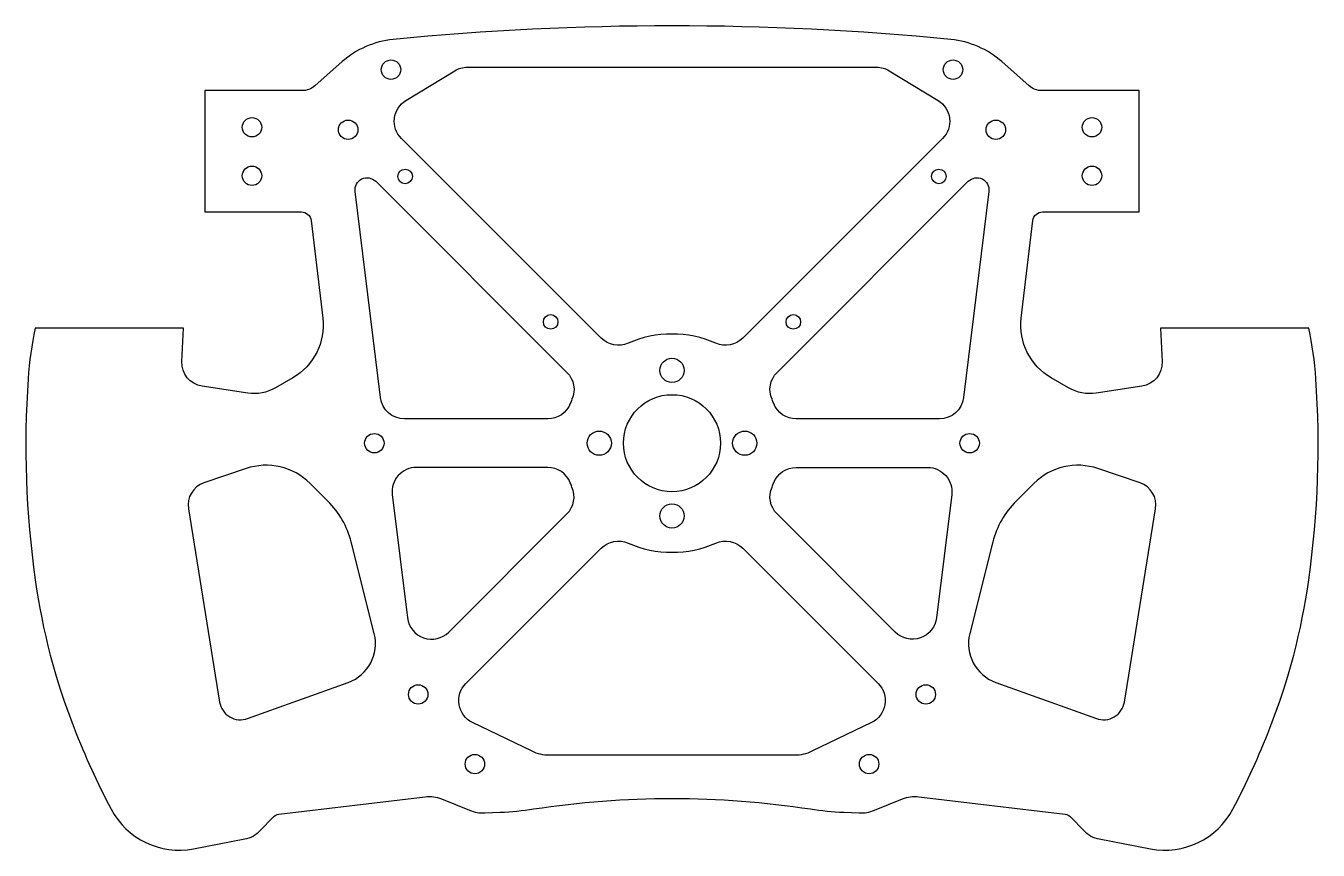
# Model space of a CAD drawing. Header units: millimetres. Extents: x -133 to 133, y -84 to 86.
import ezdxf

# ---------------------------------------------------------------- set-up
doc = ezdxf.new("R2010")
doc.units = ezdxf.units.MM
doc.layers.get('0').update_dxf_attribs({"linetype": 'CONTINUOUS'})

msp = doc.modelspace()

# ---------------------------------------------------------------- linework, layer by layer
for points in [[(-57.47, 83.23, 0.157776), (-67.97, 78.66), (-73.61, 73.67, -0.182929), (-76.24, 72.68), (-96.26, 72.68), (-96.26, 47.68), (-76.37, 47.68, -0.379967), (-74.38, 45.91), (-71.99, 25.8, -0.299437), (-78.16, 13.46), (-81.72, 11.39, -0.170732), (-87.42, 10.31), (-96.86, 11.75, -0.383119), (-101.01, 16.81), (-100.71, 23.73), (-131.25, 23.73, 0.034353), (-132.7, 13.29, 0.052065), (-131.24, -28.16, 0.058394), (-123.22, -58.78, 0.027967), (-115.61, -75.44, 0.330204), (-98.6, -83.63), (-88.06, -81.61, 0.155389), (-84.89, -79.89), (-82.21, -77.09, -0.173288), (-81.05, -76.52), (-50.86, -72.89, -0.12709), (-47.52, -73.33), (-41.73, -75.69, 0.108067), (-38.57, -76.23), (-35.38, -76.09, 0.026682), (-28.53, -75.42, -0.037408), (0, -73.23, -0.037408), (28.53, -75.42, 0.026682), (35.38, -76.09), (38.57, -76.23, 0.108067), (41.73, -75.69), (47.52, -73.33, -0.12709), (50.86, -72.89), (81.05, -76.52, -0.173288), (82.21, -77.09), (84.89, -79.89, 0.155389), (88.06, -81.61), (98.6, -83.63, 0.330204), (115.61, -75.44, 0.027967), (123.22, -58.78, 0.058394), (131.24, -28.16, 0.052065), (132.7, 13.29, 0.034353), (131.25, 23.73), (100.71, 23.73), (101.01, 16.81, -0.383119), (96.86, 11.75), (87.42, 10.31, -0.170732), (81.72, 11.39), (78.16, 13.46, -0.299437), (71.99, 25.8), (74.38, 45.91, -0.379967), (76.37, 47.68), (96.26, 47.68), (96.26, 72.68), (76.24, 72.68, -0.182929), (73.61, 73.67), (67.97, 78.66, 0.157776), (57.47, 83.23, 0.048925)], [(9.04, 20.61, 0.209606), (-9.04, 20.61, -0.30896), (-14.58, 21.65), (-55.78, 62.85, -0.485736), (-54.84, 70.65), (-44.77, 76.79, -0.137739), (-42.17, 77.52), (42.17, 77.52, -0.137739), (44.77, 76.79), (54.84, 70.65, -0.485736), (55.78, 62.85), (14.58, 21.65, -0.30896)], [(-20.61, 9.04, 0.010266), (-20.96, 8.18, -0.30896), (-25.62, 5), (-55.13, 5, -0.378866), (-60.09, 9.39), (-65.31, 51.92, -0.713293), (-61.07, 53.99), (-21.65, 14.58, -0.30896)], [(21.65, 14.58), (61.07, 53.99, -0.713293), (65.31, 51.92), (60.09, 9.39, -0.378866), (55.13, 5), (25.62, 5, -0.30896), (20.96, 8.18, 0.010266), (20.61, 9.04, -0.30896)], [(-93.24, -53.37, 0.46943), (-87.47, -56.77), (-66.71, -49.31, 0.385849), (-61.36, -39.25), (-66.13, -20.37, 0.135973), (-70.93, -11.93), (-74.58, -8.3, 0.285211), (-87.79, -5.24), (-96.47, -8.2, 0.365796), (-99.68, -13.54)], [(-20.96, -8.18, 0.30896), (-25.62, -5), (-52.67, -5, 0.450467), (-57.64, -10.61), (-54.52, -36.02, 0.624869), (-46.02, -38.95), (-21.65, -14.58, 0.30896), (-20.61, -9.04, -0.010266)], [(25.62, -5), (52.67, -5, -0.450467), (57.64, -10.61), (54.52, -36.02, -0.624869), (46.02, -38.95), (21.65, -14.58, -0.30896), (20.61, -9.04, 0.010266), (20.96, -8.18, -0.30896)], [(87.47, -56.77, 0.46943), (93.24, -53.37), (99.68, -13.54, 0.365796), (96.47, -8.2), (87.79, -5.24, 0.285211), (74.58, -8.3), (70.93, -11.93, 0.135973), (66.13, -20.37), (61.36, -39.25, 0.385849), (66.71, -49.31)], [(14.58, -21.65), (42.48, -49.55, -0.516044), (41.12, -57.59), (28.83, -63.53, -0.113127), (25.25, -64.35), (-25.25, -64.35, -0.113127), (-28.83, -63.53), (-41.12, -57.59, -0.516044), (-42.48, -49.55), (-14.58, -21.65, -0.30896), (-9.04, -20.61, 0.209606), (9.04, -20.61, -0.30896)]]:
    msp.add_lwpolyline(points, format="xyb", close=True)
for centre, radius in [((-57.92, 77.01), 2), ((57.92, 77.01), 2), ((-86.56, 65.13), 2), ((-66.74, 64.62), 2), ((66.74, 64.62), 2), ((86.56, 65.13), 2), ((-86.56, 55.13), 2), ((-55, 55), 1.5), ((55, 55), 1.5), ((86.56, 55.13), 2), ((-25, 25), 1.5), ((25, 25), 1.5), ((0, 15), 2.5), ((0, 0), 10), ((-61.35, 0), 2), ((-15, 0), 2.5), ((15, 0), 2.5), ((61.35, 0), 2), ((0, -15), 2.5), ((-52.31, -51.8), 2), ((52.31, -51.8), 2), ((-40.63, -66.16), 2), ((40.63, -66.16), 2)]:
    msp.add_circle(centre, radius)

doc.saveas('drawing.dxf')
